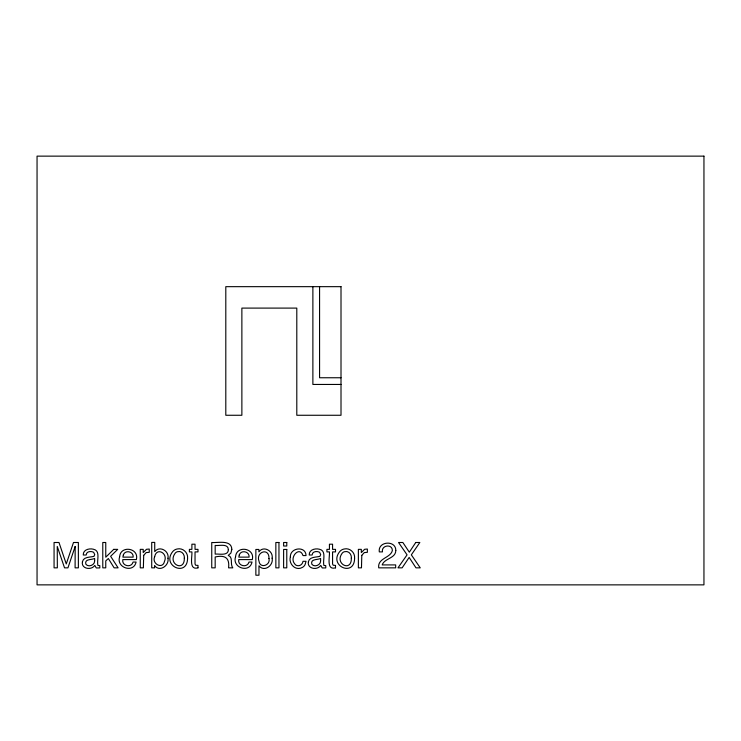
<?xml version="1.0" encoding="UTF-8"?>
<svg xmlns="http://www.w3.org/2000/svg" width="741" height="741" viewBox="0 0 741 741"><rect width="100%" height="100%" fill="white"/><g stroke="black" fill="none" stroke-linecap="round" stroke-linejoin="round"><path stroke-width="1.11" d="M341.008 377.753L319.575 377.753L319.575 286.665M341.008 384.449L312.878 384.449L312.878 286.665M75.174 546.46L75.1 567.847L78.37 567.847L78.37 542.495L73.498 542.495L66.264 563.929L58.984 542.495L54.065 542.495L54.065 567.847L57.344 567.847L57.252 546.46L64.541 567.847L67.94 567.847L75.174 546.46M268.964 558.492C270.826 565.346 259.924 568.977 259.007 561.233C255.515 551.684 269.437 547.266 268.964 558.492M154.656 556.732C151.442 563.901 162.807 569.81 164.493 561.363C168.226 553.119 156.481 546.932 154.656 556.732M167.985 558.251C169.439 565.596 159.408 572.534 154.573 565.485L154.573 567.847L151.71 567.847L151.71 542.403L154.73 542.403L154.73 551.61C159.445 545.33 169.448 550.915 167.985 558.251M187.575 558.214C187.445 577.554 161.242 565.828 172.718 551.591A7.632 7.632 0 0 1 177.173 548.998C182.74 547.608 188.195 552.554 187.575 558.214M290.361 556.815C288.351 563.753 295.529 571.32 302.337 567.43A6.345 6.345 0 0 0 305.135 564.485L306.033 561.308L303.013 561.308C302.652 564.086 300.068 566.346 297.215 565.605A3.807 3.807 0 0 1 294.696 563.827C288.962 557.547 299.568 545.441 303.013 555.574L306.033 555.574C305.913 545.682 290.055 547.525 290.361 556.815M354.596 558.214C354.457 577.554 328.254 565.828 339.73 551.591A7.632 7.632 0 0 1 344.195 548.998C349.752 547.608 355.217 552.554 354.596 558.214M119.634 556.834C115.902 567.745 133.686 573.59 136.103 562.048L133.047 562.048C131.546 568.199 121.552 566.152 122.811 559.594L136.363 559.594C139.327 547.849 120.366 545.043 119.634 556.834M235.555 556.834C231.822 567.745 249.615 573.59 252.023 562.048L248.976 562.048C247.466 568.199 237.472 566.152 238.741 559.594L252.283 559.594C255.256 547.849 236.286 545.043 235.555 556.834M272.132 558.195C273.762 565.485 264.092 572.497 258.97 565.772L258.97 575.22L255.858 575.22L255.858 549.452L258.878 549.452L258.878 551.897C263.379 545.283 273.503 550.878 272.132 558.195M228.348 549.655C228.413 556.222 219.003 553.647 215.177 554.111L215.177 545.441C218.993 546.034 228.182 543.107 228.348 549.655M82.418 561.78C80.973 568.903 91.421 570.616 94.802 565.402L96.274 567.958L99.803 567.93L99.803 565.642L97.951 565.448C96.478 560.502 100.98 550.748 93.385 549.22C89.253 548.09 82.918 549.739 83.27 555.009L86.169 555.009C86.243 551.276 91.013 550.878 93.598 552.249L94.728 554.555L93.987 556.352C90.133 557.38 83.455 556.611 82.418 561.78M308.386 561.78C306.941 568.903 317.38 570.616 320.76 565.402L322.242 567.958L325.762 567.93L325.762 565.642L323.91 565.448C322.437 560.502 326.938 550.748 319.352 549.22C315.212 548.09 308.886 549.739 309.229 555.009L312.128 555.009C312.211 551.276 316.972 550.878 319.566 552.249L320.696 554.555L319.945 556.352C316.092 557.38 309.423 556.611 308.386 561.78M395.796 550.452C395.759 558.519 384.449 558.195 382.171 564.911L395.675 564.911L395.675 567.847L378.707 567.847C377.401 558.001 390.414 558.195 392.36 550.591C392.48 543.57 381.031 545.107 382.467 551.897L379.309 551.897C377.577 541.134 395.981 539.865 395.796 550.452M184.333 558.306C184.62 572.302 167.661 564.096 174.839 553.712A4.224 4.224 0 0 1 177.655 551.675C181.693 550.517 184.852 554.472 184.333 558.306M351.345 558.306C351.632 572.302 334.682 564.096 341.851 553.712A4.224 4.224 0 0 1 344.667 551.675C348.715 550.517 351.864 554.472 351.345 558.306M231.831 549.331L230.896 553.055L228.256 555.389C233.072 557.139 230.386 563.132 232.128 566.717L232.804 567.847L228.589 567.847C229.71 557.936 225.181 554.74 215.177 556.973L215.177 567.847L211.741 567.847L211.741 542.495C217.734 543.07 231.47 539.42 231.831 549.331M94.644 560.946C94.894 565.17 88.188 567.68 85.808 564.133C84.391 558.64 91.662 560.085 94.644 558.445L94.644 560.946M320.603 560.946C320.853 565.17 314.147 567.68 311.776 564.133C310.349 558.64 317.62 560.085 320.603 558.445L320.603 560.946M143.689 555.361L143.374 567.847L140.262 567.847L140.262 549.359L143.217 549.359L143.217 552.554L146.514 549.285L149.256 549.035L149.256 552.314L146.162 552.601L143.689 555.361M361.793 555.361L361.478 567.847L358.375 567.847L358.375 549.359L361.321 549.359L361.321 552.554L364.628 549.285L367.369 549.035L367.369 552.314L364.266 552.601L361.793 555.361M123.33 554.953L122.895 557.13L133.167 557.13C133.778 551.387 125.109 549.553 123.33 554.953M239.25 554.953L238.824 557.13L249.096 557.13C249.698 551.387 241.038 549.553 239.25 554.953M415.747 542.495L409.328 552.193L402.854 542.495L398.556 542.495L407.068 554.852L397.982 567.847L402.131 567.847L409.152 557.427L415.988 567.847L420.249 567.847L411.329 554.852L419.841 542.495L415.747 542.495M113.734 549.359L105.759 557.213L105.759 542.495L102.777 542.495L102.777 567.847L105.759 567.847L105.759 560.909L108.362 558.529L114.133 567.847L118.097 567.847L110.622 556.287L117.708 549.359L113.734 549.359M197.986 567.847C188.557 570.579 192.364 556.602 191.891 551.897L189.39 551.897L189.39 549.359L191.891 549.359L191.891 544.2L195.031 544.2L195.031 549.359L197.986 549.359L197.986 551.897L195.031 551.897L195.031 563.966L195.689 565.263L197.986 565.402L197.986 567.847M335.516 567.847C326.086 570.579 329.893 556.602 329.43 551.897L326.92 551.897L326.92 549.359L329.43 549.359L329.43 544.2L332.57 544.2L332.57 549.359L335.516 549.359L335.516 551.897L332.57 551.897L332.57 563.966L333.218 565.263L335.516 565.402L335.516 567.847M703.95 156.138L37.05 156.138L37.05 584.862L703.95 584.862L703.95 156.138M341.008 286.665L225.801 286.665L225.801 415.266L241.872 415.266L241.872 308.099L296.798 308.099L296.798 415.266L341.008 415.266L341.008 286.665M278.959 542.495L275.847 542.495L275.847 567.847L278.959 567.847L278.959 542.495M286.776 542.495L283.618 542.495L283.618 546.015L286.776 546.015L286.776 542.495M286.776 549.452L283.618 549.452L283.618 567.847L286.776 567.847L286.776 549.452"/></g></svg>
